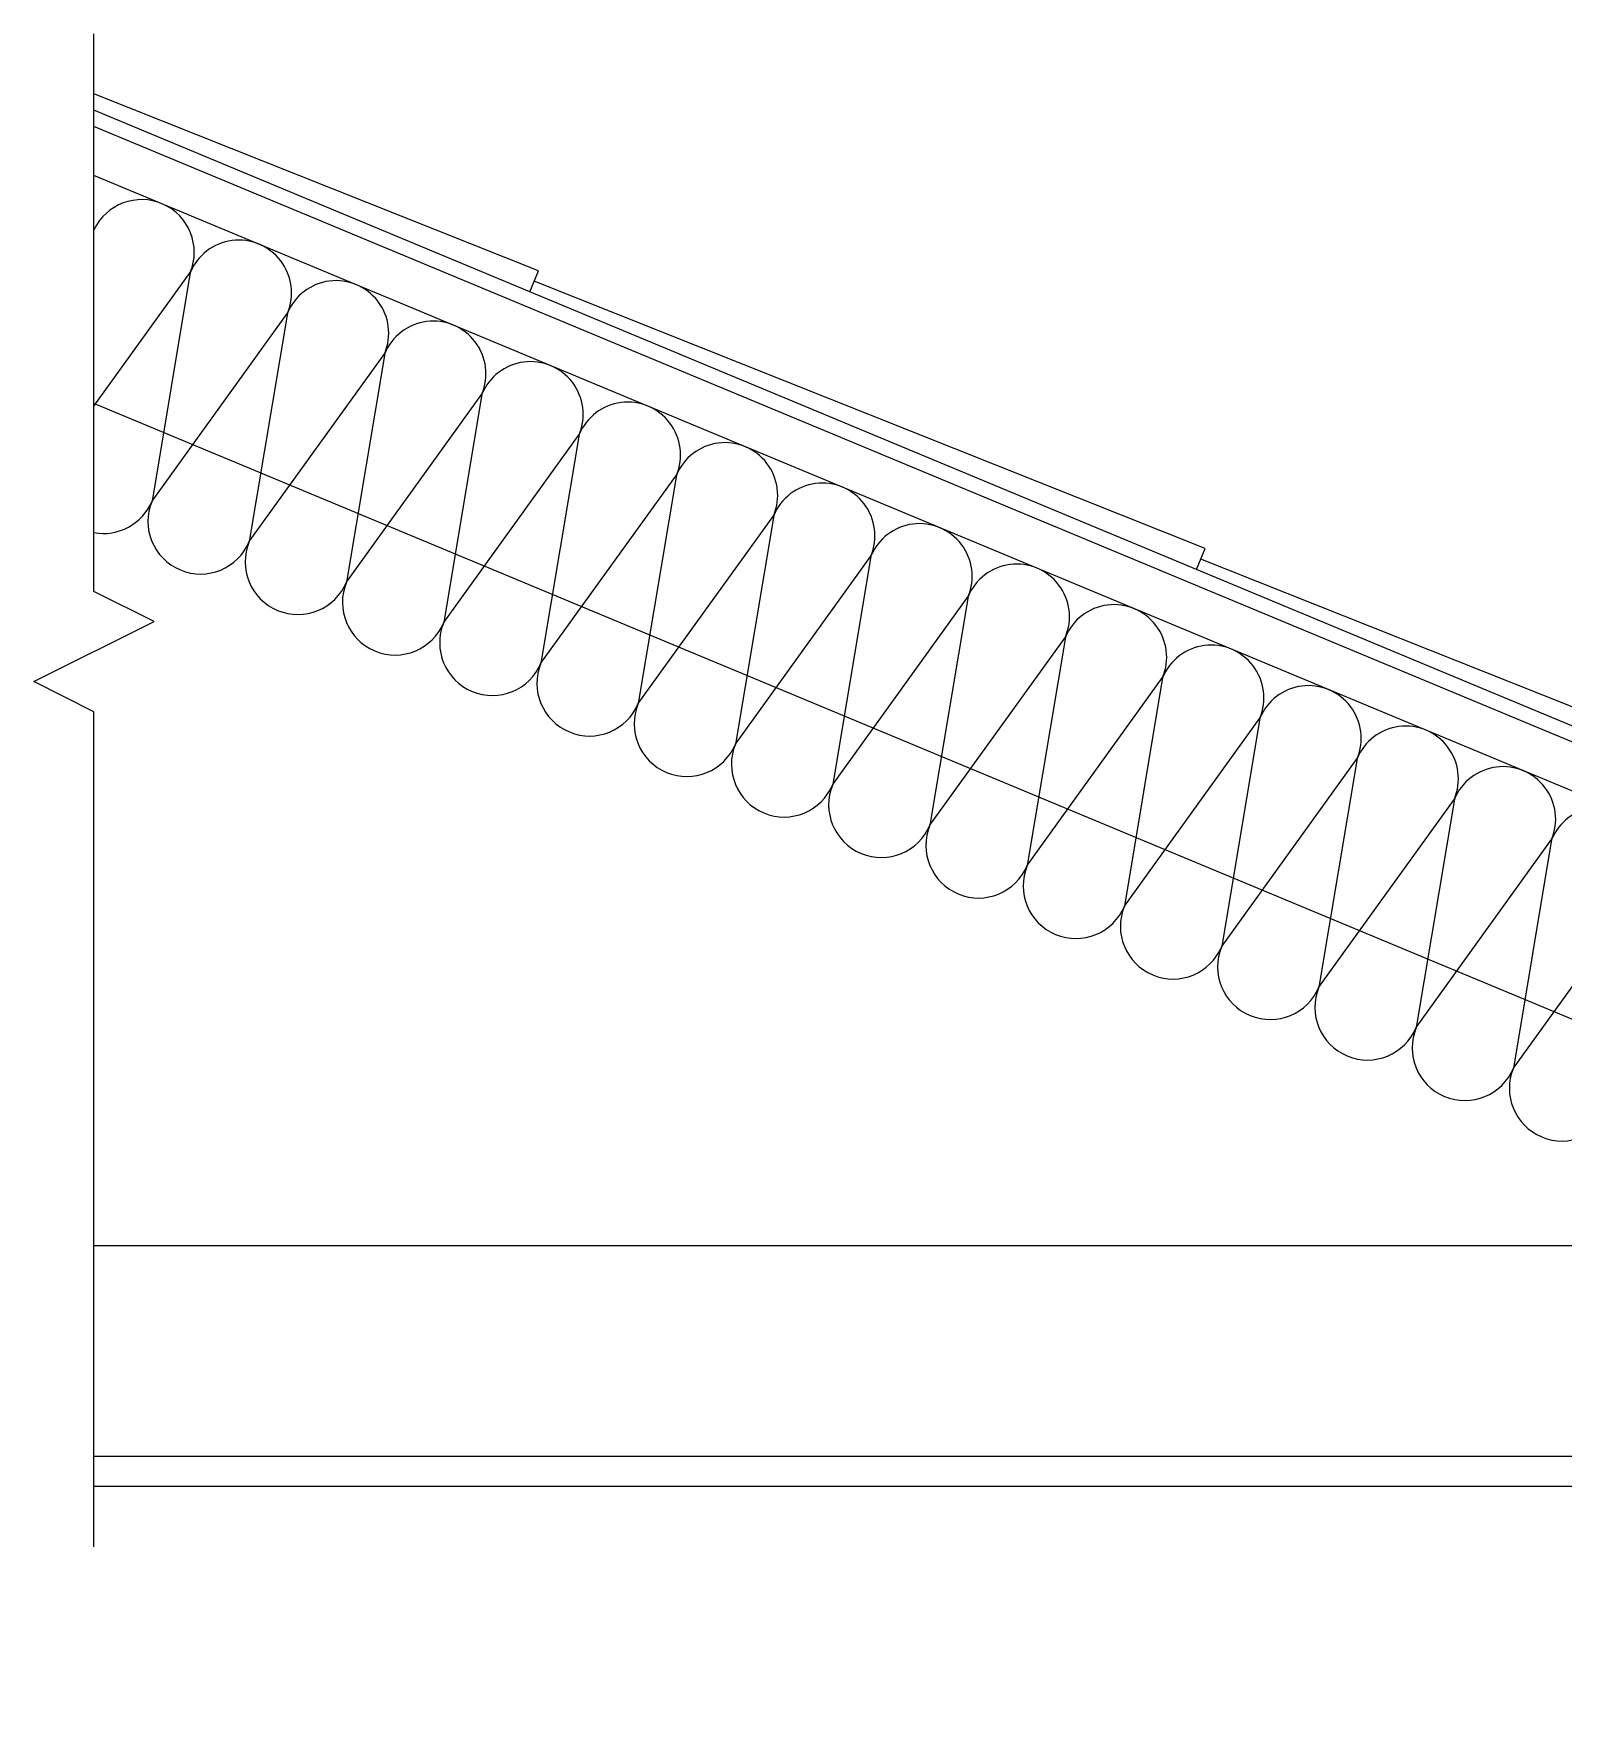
# Model space of a CAD drawing. Header units: inches. Extents: x -50 to 119, y -110 to 80.
# Drawn here: x 26.19 to 51.6, y 51.74 to 79.72 of the extents above; entities that cross this region are included whole.
import ezdxf

# ---------------------------------------------------------------- set-up
doc = ezdxf.new("R2010")
doc.units = ezdxf.units.IN
doc.header["$MEASUREMENT"] = 0
for name, color, linetype in [('LAYER 12', 12, 'Continuous'), ('LAYER 3', 3, 'Continuous'), ('LAYER 5', 5, 'Continuous'), ('LAYER 8', 8, 'Continuous')]:
    doc.layers.add(name, color=color, linetype=linetype)

msp = doc.modelspace()

# ---------------------------------------------------------------- linework, layer by layer
at = {"layer": 'LAYER 12'}
for p, q in [((27.18742, 73.5248), (28.78758, 75.74725)), ((28.78758, 75.74725), (28.15296, 71.94917)), ((28.15296, 71.94917), (30.40296, 75.07417)), ((30.40296, 75.07417), (29.76835, 71.2761)), ((29.76835, 71.2761), (32.01835, 74.4011)), ((32.01835, 74.4011), (31.38373, 70.60302)), ((31.38373, 70.60302), (33.63373, 73.72802)), ((33.63373, 73.72802), (32.99912, 69.92994)), ((32.99912, 69.92994), (35.24912, 73.05494)), ((35.24912, 73.05494), (34.6145, 69.25687)), ((34.6145, 69.25687), (36.8645, 72.38187)), ((36.8645, 72.38187), (36.22989, 68.58379)), ((36.22989, 68.58379), (38.47989, 71.70879)), ((38.47989, 71.70879), (37.84527, 67.91071)), ((37.84527, 67.91071), (40.09527, 71.03571)), ((40.09527, 71.03571), (39.46066, 67.23763)), ((39.46066, 67.23763), (41.71066, 70.36263)), ((41.71066, 70.36263), (41.07604, 66.56456)), ((41.07604, 66.56456), (43.32604, 69.68956)), ((43.32604, 69.68956), (42.69143, 65.89148)), ((42.69143, 65.89148), (44.94143, 69.01648)), ((44.94143, 69.01648), (44.30681, 65.2184)), ((44.30681, 65.2184), (46.55681, 68.3434)), ((46.55681, 68.3434), (45.9222, 64.54533)), ((45.9222, 64.54533), (48.1722, 67.67033)), ((48.1722, 67.67033), (47.53758, 63.87225)), ((47.53758, 63.87225), (49.78758, 66.99725)), ((49.78758, 66.99725), (49.15296, 63.19917)), ((49.15296, 63.19917), (51.40296, 66.32417)), ((51.40296, 66.32417), (50.76835, 62.5261)), ((50.76835, 62.5261), (53.01835, 65.6511))]:
    msp.add_line(p, q, dxfattribs=at)
for centre, start, end in [((27.97989, 76.08379), 337.380135, 154.915405), ((29.59527, 75.41071), 337.380135, 157.380135), ((31.21066, 74.73763), 337.380135, 157.380135), ((32.82604, 74.06456), 337.380135, 157.380135), ((34.44143, 73.39148), 337.380135, 157.380135), ((36.05681, 72.7184), 337.380135, 157.380135), ((37.6722, 72.04533), 337.380135, 157.380135), ((39.28758, 71.37225), 337.380135, 157.380135), ((27.34527, 72.28571), 259.606469, 337.380135), ((28.96066, 71.61263), 157.380135, 337.380135), ((40.90296, 70.69917), 337.380135, 157.380135), ((30.57604, 70.93956), 157.380135, 247.380135), ((42.51835, 70.0261), 337.380135, 157.380135), ((30.57604, 70.93956), 247.380135, 337.380135), ((32.19143, 70.26648), 157.380135, 337.380135), ((44.13373, 69.35302), 337.380135, 157.380135), ((33.80681, 69.5934), 157.380135, 337.380135), ((45.74912, 68.67994), 337.380135, 157.380135), ((35.4222, 68.92033), 157.380135, 337.380135), ((47.3645, 68.00687), 337.380135, 157.380135), ((37.03758, 68.24725), 157.380135, 337.380135), ((48.97989, 67.33379), 337.380135, 157.380135), ((38.65296, 67.57417), 157.380135, 337.380135), ((50.59527, 66.66071), 337.380135, 157.380135), ((40.26835, 66.9011), 157.380135, 337.380135), ((52.21066, 65.98763), 337.380135, 157.380135), ((41.88373, 66.22802), 157.380135, 337.380135), ((43.49912, 65.55494), 157.380135, 337.380135), ((45.1145, 64.88187), 157.380135, 337.380135), ((46.72989, 64.20879), 157.380135, 337.380135), ((48.34527, 63.53571), 157.380135, 337.380135), ((49.96066, 62.86263), 157.380135, 337.380135), ((51.57604, 62.18956), 157.380135, 337.380135)]:
    msp.add_arc(centre, 0.875, start, end, dxfattribs=at)
at = {"layer": 'LAYER 3', "flags": 128}
msp.add_lwpolyline([(27.18742, 54.57022), (27.18742, 68.4484), (26.18742, 68.9484), (28.18742, 69.9484), (27.18742, 70.4484), (27.18742, 79.71694)], dxfattribs=at)
at = {"layer": 'LAYER 5'}
for p, q in [((34.57203, 75.77456), (27.18742, 78.71694)), ((34.4278, 75.42841), (27.18742, 78.44523)), ((88.68742, 52.5494), (27.18742, 78.1744)), ((88.68742, 51.7369), (27.18742, 77.3619)), ((34.4278, 75.42841), (34.57203, 75.77456)), ((45.64895, 71.15918), (34.49992, 75.60148)), ((45.50472, 70.81302), (34.4278, 75.42841)), ((62.56612, 58.82911), (27.18742, 73.57023)), ((45.50472, 70.81302), (45.64895, 71.15918)), ((56.58165, 66.19764), (45.50472, 70.81302)), ((56.72588, 66.54379), (45.57684, 70.9861)), ((60.78744, 59.57022), (27.18742, 59.57022)), ((69.18742, 56.07022), (27.18742, 56.07022))]:
    msp.add_line(p, q, dxfattribs=at)
at = {"layer": 'LAYER 8'}
msp.add_line((58.12492, 55.57022), (27.18742, 55.57022), dxfattribs=at)

doc.saveas('drawing.dxf')
